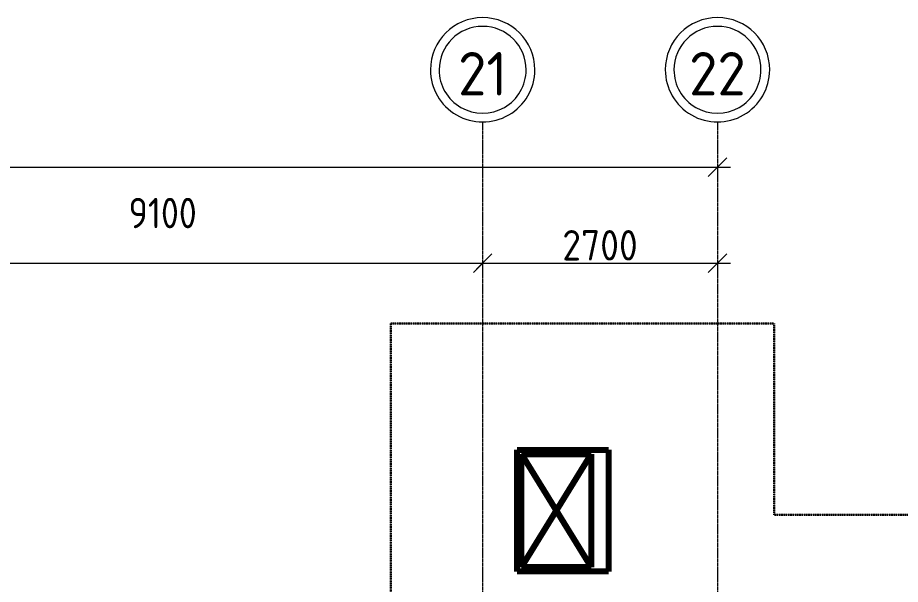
# Model space of a CAD drawing. Header units: millimetres. Extents: x -695119 to 412940, y -249585 to 622758.
# Drawn here: x -89961 to -79814, y 566815 to 573334 of the extents above; entities that cross this region are included whole.
import ezdxf

# ---------------------------------------------------------------- set-up
doc = ezdxf.new("R2010")
doc.units = ezdxf.units.MM
doc.linetypes.add('ADSK_Линия сетки', pattern=[25, 20, -2.5, 0, -2.5])
doc.linetypes.add('ADSK_Штриховая_ш3 п1_5', pattern=[4.5, 3, -1.5])
for name, color, linetype, lineweight in [('Линии', 7, 'Continuous', 9), ('Оси', 252, 'Continuous', 9), ('Размеры', 7, 'Continuous', 9), ('Утолщенные линии', 7, 'Continuous', 80)]:
    doc.layers.add(name, color=color, linetype=linetype, lineweight=lineweight)
doc.styles.add('GOST Common_1', font='', dxfattribs={"height": 250})
doc.styles.add('GOST Common_6', font='', dxfattribs={"width": 0.9, "height": 350})
doc.styles.add('ISOCPEUR', font='isocpeur.ttf', dxfattribs={"width": 0.9, "height": 350})
doc.styles.get('GOST Common_1').set_extended_font_data('GOST type B')
doc.styles.get('GOST Common_6').set_extended_font_data('GOST type B')
doc.dimstyles.new('ADSK_Основной_3_5_мм', dxfattribs={"dimscale": 304.8, "dimtxt": 348.593412, "dimasz": 0.695866, "dimexe": 0.492126, "dimexo": 0.492126, "dimgap": 0.098425, "dimtad": 1, "dimdec": 0, "dimdsep": 46, "dimtxsty": 'ISOCPEUR', "dimblk1": 'OBLIQUE', "dimblk2": 'OBLIQUE', "dimsah": 1, "dimcen": 0.09, "dimdle": 0.492126, "dimazin": 0, "dimtfac": 1, "dimtdec": 4, "dimtix": 1, "dimtmove": 0, "dimatfit": 3, "dimfxl": 1, "dimtvp": 1, "dimtolj": 1, "dimtzin": 0, "dimlwd": 18, "dimlwe": 18, "dimarcsym": 2})
doc.dimstyles.new('ADSK_Основной_3_5_мм_1', dxfattribs={"dimscale": 304.8, "dimtxt": 352.000249, "dimasz": 0.463911, "dimexe": 0.492126, "dimexo": 0.492126, "dimgap": 0.098425, "dimtad": 1, "dimrnd": 0.01, "dimdsep": 46, "dimtxsty": 'GOST Common_6', "dimblk1": 'OBLIQUE', "dimblk2": 'OBLIQUE', "dimsah": 1, "dimcen": 0.09, "dimdle": 0.492126, "dimazin": 2, "dimtfac": 1, "dimtdec": 4, "dimtix": 1, "dimtmove": 1, "dimatfit": 3, "dimfxl": 1, "dimtvp": 1, "dimtolj": 1, "dimtzin": 0, "dimlwd": 20, "dimlwe": 20, "dimarcsym": 2})

# ---------------------------------------------------------------- blocks, each defined once
blk = doc.blocks.new('Ось сетки - Круг_Ø12 мм 2-461932-План 1 этажа смеж')
at = {"layer": 'Оси', "lineweight": 20}
for radius, start, end in [(6, 360, 180), (5, 360, 180), (6, 180, 360), (5, 180, 360)]:
    blk.add_arc((0, 0), radius, start, end, dxfattribs=at)
blk = doc.blocks.new('_Oblique')
at = {"color": 0, "linetype": 'ByBlock', "lineweight": -2}
blk.add_line((-0.5, -0.5), (0.5, 0.5), dxfattribs=at)
blk = doc.blocks.new('*D531')
at = {"layer": 'Defpoints', "color": 0, "transparency": 16777216}
for p in [(-93716, 570610), (-84616, 570610), (-84616, 570510)]:
    blk.add_point(p, dxfattribs=at)
at = {"layer": 'Размеры', "color": 0, "lineweight": 20, "transparency": 16777216}
for p, q in [((-93866, 570510), (-84466, 570510)), ((-93716, 570460), (-93716, 570360)), ((-84616, 570460), (-84616, 570360))]:
    blk.add_line(p, q, dxfattribs=at)
at = {"layer": 'Размеры', "color": 0, "lineweight": 20, "transparency": 16777216, "xscale": 141.4, "yscale": 141.4, "zscale": 141.4, "rotation": 180}
blk.add_blockref('_Oblique', (-93716, 570510), dxfattribs=at)
at = {"layer": 'Размеры', "color": 0, "lineweight": 20, "transparency": 16777216, "xscale": 141.4, "yscale": 141.4, "zscale": 141.4}
blk.add_blockref('_Oblique', (-84616, 570510), dxfattribs=at)
at = {"layer": 'Размеры', "color": 0, "lineweight": 20, "transparency": 16777216, "insert": (-88685, 571261), "char_height": 350, "width": 980.83, "attachment_point": 1, "line_spacing_factor": 1.022761, "style": 'GOST Common_6'}
blk.add_mtext('\\A1;9100', dxfattribs=at)
blk = doc.blocks.new('*D532')
at = {"layer": 'Defpoints', "color": 0, "transparency": 16777216}
for p in [(-84616, 570610), (-81916, 570610), (-81916, 570510)]:
    blk.add_point(p, dxfattribs=at)
at = {"layer": 'Размеры', "color": 0, "lineweight": 18, "transparency": 16777216}
for p, q in [((-84766, 570510), (-81766, 570510)), ((-84616, 570460), (-84616, 570360)), ((-81916, 570460), (-81916, 570360))]:
    blk.add_line(p, q, dxfattribs=at)
at = {"layer": 'Размеры', "color": 0, "lineweight": 18, "transparency": 16777216, "xscale": 212.1, "yscale": 212.1, "zscale": 212.1, "rotation": 180}
blk.add_blockref('_Oblique', (-84616, 570510), dxfattribs=at)
at = {"layer": 'Размеры', "color": 0, "lineweight": 18, "transparency": 16777216, "xscale": 212.1, "yscale": 212.1, "zscale": 212.1}
blk.add_blockref('_Oblique', (-81916, 570510), dxfattribs=at)
at = {"layer": 'Размеры', "color": 0, "lineweight": 20, "transparency": 16777216, "insert": (-83266, 570715), "char_height": 350, "width": 1059.58, "attachment_point": 5, "style": 'ISOCPEUR'}
blk.add_mtext('\\A1;2700', dxfattribs=at)
blk = doc.blocks.new('*D533')
at = {"layer": 'Defpoints', "color": 0, "transparency": 16777216}
for p in [(-135516, 571714), (-81916, 571714), (-81916, 571614)]:
    blk.add_point(p, dxfattribs=at)
at = {"layer": 'Размеры', "color": 0, "lineweight": 18, "transparency": 16777216}
for p, q in [((-135666, 571614), (-81766, 571614)), ((-135516, 571564), (-135516, 571464)), ((-81916, 571564), (-81916, 571464))]:
    blk.add_line(p, q, dxfattribs=at)
at = {"layer": 'Размеры', "color": 0, "lineweight": 18, "transparency": 16777216, "xscale": 212.1, "yscale": 212.1, "zscale": 212.1, "rotation": 180}
blk.add_blockref('_Oblique', (-135516, 571614), dxfattribs=at)
at = {"layer": 'Размеры', "color": 0, "lineweight": 18, "transparency": 16777216, "xscale": 212.1, "yscale": 212.1, "zscale": 212.1}
blk.add_blockref('_Oblique', (-81916, 571614), dxfattribs=at)
at = {"layer": 'Размеры', "color": 0, "lineweight": 20, "transparency": 16777216, "insert": (-108716, 571819), "char_height": 350, "width": 1324.48, "attachment_point": 5, "style": 'ISOCPEUR'}
blk.add_mtext('\\A1;53600', dxfattribs=at)

msp = doc.modelspace()

# ---------------------------------------------------------------- linework, layer by layer
at = {"layer": 'Линии', "linetype": 'ADSK_Штриховая_ш3 п1_5', "lineweight": 30}
for p, q in [((-85670.295, 569814.058), (-81265.535, 569814.058)), ((-85670.295, 565862.058), (-85670.295, 569814.058)), ((-81265.535, 569814.058), (-81265.535, 567613.058)), ((-81265.535, 567613.058), (-79715.535, 567613.058))]:
    msp.add_line(p, q, dxfattribs=at)
at = {"layer": 'Оси', "linetype": 'ADSK_Линия сетки'}
for p, q in [((-84615.535, 572133.794), (-84615.535, 547601.515)), ((-81915.535, 572133.794), (-81915.535, 550313.64))]:
    msp.add_line(p, q, dxfattribs=at)
at = {"layer": 'Утолщенные линии'}
for p, q in [((-84217.535, 566962.057), (-84217.535, 568362.057)), ((-84217.535, 568362.057), (-83167.535, 568362.057)), ((-83167.535, 568362.057), (-83167.535, 566962.057)), ((-84167.535, 567012.057), (-84167.535, 568312.057)), ((-84167.535, 568312.057), (-83367.535, 568312.057)), ((-84167.535, 567012.057), (-83367.535, 568312.057)), ((-84167.535, 568312.057), (-83367.535, 567012.057)), ((-83367.535, 568312.057), (-83367.535, 567012.057)), ((-83167.535, 566962.057), (-84217.535, 566962.057)), ((-83367.535, 567012.057), (-84167.535, 567012.057))]:
    msp.add_line(p, q, dxfattribs=at)

# ---------------------------------------------------------------- block references
at = {"layer": 'Оси', "lineweight": 20, "xscale": 99.99999999999993, "yscale": 99.99999999999993, "zscale": 99.99999999999993, "rotation": 180}
for p in [(-84615.535, 572733.794), (-81915.535, 572733.794)]:
    msp.add_blockref('Ось сетки - Круг_Ø12 мм 2-461932-План 1 этажа смеж', p, dxfattribs=at)

# ---------------------------------------------------------------- texts
at = {"layer": 'Оси', "char_height": 500, "attachment_point": 1, "style": 'GOST Common_1'}
for s, insert, width in [('21', (-84897.755, 572938.406), 671.01244), ('22', (-82242.305, 572938.406), 779.24025)]:
    msp.add_mtext(s, dxfattribs=dict(at, insert=insert, width=width))

# ---------------------------------------------------------------- dimensions: what is measured, and where the dimension line sits
at = {"layer": 'Размеры', "lineweight": 20}
for base, p1, p2, override, picture, middle in [((-81915.535, 571614.488), (-135515.535, 571714.473), (-81915.535, 571714.473), {"dimpost": '<>', "dimfxl": 53600}, '*D533', (-108715.535, 571819.488)), ((-81915.535, 570510.232), (-84615.535, 570610.217), (-81915.535, 570610.217), {"dimpost": '<>', "dimfxl": 2700}, '*D532', (-83265.535, 570715.232))]:
    dim = msp.add_linear_dim(base=base, p1=p1, p2=p2, dimstyle='ADSK_Основной_3_5_мм', override=override, dxfattribs=at)
    dim.commit()
    dim.dimension.update_dxf_attribs({"geometry": picture, "text_midpoint": middle})
dim = msp.add_linear_dim(base=(-84615.535, 570510.232), p1=(-93715.535, 570610.217), p2=(-84615.535, 570610.217), dimstyle='ADSK_Основной_3_5_мм_1', override={"dimpost": '<>', "dimfxl": 9100}, dxfattribs=at)
dim.commit()
dim.dimension.update_dxf_attribs({"geometry": '*D531', "text_midpoint": (-88194.802, 570764.289), "dimtype": 160})

doc.saveas('drawing.dxf')
